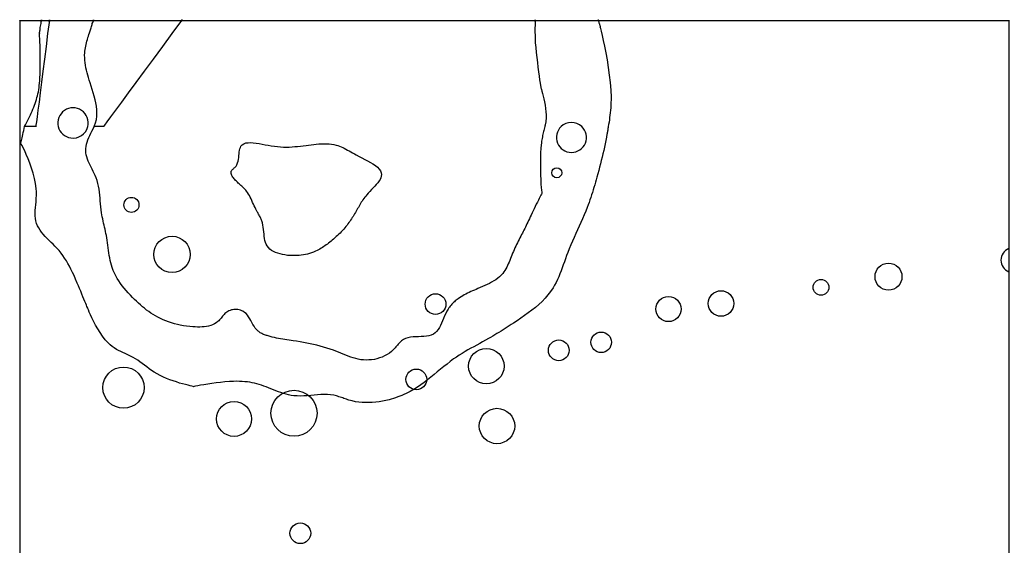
# Model space of a CAD drawing. Extents: x 6.07 to 7.05, y 9.51 to 10.54.
# Drawn here: x 6.066 to 7.049, y 10.014 to 10.538 of the extents above; entities that cross this region are included whole.
import ezdxf

# ---------------------------------------------------------------- set-up
doc = ezdxf.new("R2010")
doc.units = 0
for name, color, linetype in [('LAYER1', 7, 'CONTINUOUS'), ('LAYER10', 1, 'CONTINUOUS'), ('LAYER12', 5, 'CONTINUOUS')]:
    doc.layers.add(name, color=color, linetype=linetype)

msp = doc.modelspace()

# ---------------------------------------------------------------- linework, layer by layer
at = {"layer": 'LAYER1', "color": 7, "linetype": 'CONTINUOUS'}
for points in [[(6.0705, 10.4315), (6.0715, 10.4334), (6.0725, 10.4353), (6.0734, 10.4373), (6.0744, 10.4392), (6.0753, 10.4412), (6.0762, 10.4431), (6.0771, 10.445), (6.078, 10.4469), (6.0788, 10.4489), (6.0796, 10.4508), (6.0803, 10.4527), (6.081, 10.4546), (6.0817, 10.4565), (6.0823, 10.4584), (6.0828, 10.4603), (6.0833, 10.4622), (6.0838, 10.4642), (6.0842, 10.4662), (6.0845, 10.4682), (6.0848, 10.4704), (6.0851, 10.4725), (6.0854, 10.4748), (6.0856, 10.4771), (6.0857, 10.4796), (6.086, 10.4841), (6.0861, 10.4888), (6.0861, 10.4937), (6.0861, 10.4986), (6.086, 10.5033), (6.0859, 10.5078), (6.0858, 10.5121), (6.0856, 10.5158), (6.0855, 10.519), (6.0854, 10.5216), (6.0853, 10.5234), (6.0852, 10.5244), (6.0852, 10.5244), (6.0852, 10.5244), (6.0852, 10.5245), (6.0852, 10.5245), (6.0852, 10.5245), (6.0852, 10.5245), (6.0853, 10.5245), (6.0853, 10.5245), (6.0853, 10.5244), (6.0852, 10.5244), (6.0852, 10.5244), (6.0852, 10.5244), (6.0852, 10.5243), (6.0852, 10.5243), (6.0852, 10.5243), (6.0852, 10.5242), (6.0852, 10.5242), (6.0852, 10.5242), (6.0852, 10.5242), (6.0852, 10.5242), (6.0852, 10.5242), (6.0852, 10.5242), (6.0852, 10.5243), (6.0852, 10.5244), (6.0853, 10.5247), (6.0854, 10.5253), (6.0855, 10.526), (6.0856, 10.5268), (6.0858, 10.5278), (6.086, 10.5289), (6.0861, 10.5301), (6.0863, 10.5314), (6.0866, 10.5327), (6.0868, 10.5341), (6.087, 10.5355), (6.0872, 10.537)], [(6.0951, 10.537), (6.0934, 10.524), (6.0918, 10.5112), (6.0902, 10.4987), (6.0887, 10.4868), (6.0873, 10.4756), (6.0859, 10.4652), (6.0848, 10.4559), (6.0837, 10.4479), (6.0829, 10.4412), (6.0822, 10.4362), (6.0818, 10.4328), (6.0816, 10.4315), (6.0816, 10.4314), (6.0816, 10.4314), (6.0816, 10.4314), (6.0816, 10.4314), (6.0816, 10.4314), (6.0816, 10.4314), (6.0816, 10.4314), (6.0816, 10.4314), (6.0816, 10.4314), (6.0816, 10.4314), (6.0816, 10.4315), (6.0816, 10.4315)], [(6.0872, 10.537), (6.0872, 10.537), (6.0872, 10.537), (6.0872, 10.537), (6.0872, 10.5369), (6.0872, 10.5369), (6.0872, 10.5369), (6.0872, 10.5369), (6.0872, 10.5369), (6.0872, 10.5369), (6.0872, 10.5369), (6.0872, 10.5369), (6.0872, 10.5369), (6.0872, 10.5366), (6.0872, 10.5363), (6.0871, 10.5362), (6.0871, 10.5361), (6.0871, 10.5361), (6.0871, 10.5361), (6.0871, 10.5361), (6.0871, 10.5363), (6.0872, 10.5364), (6.0872, 10.5365), (6.0872, 10.5367), (6.0872, 10.5369)], [(6.0872, 10.5369), (6.0872, 10.5369), (6.0872, 10.5369), (6.0872, 10.5369), (6.0872, 10.5369), (6.0872, 10.5369), (6.0872, 10.5369), (6.0872, 10.5369), (6.0872, 10.5369), (6.0872, 10.537), (6.0872, 10.537), (6.0872, 10.537), (6.0872, 10.537), (6.0873, 10.5373), (6.0874, 10.5375), (6.0874, 10.5377), (6.0874, 10.5378), (6.0874, 10.5378), (6.0874, 10.5378), (6.0874, 10.5377), (6.0874, 10.5376), (6.0874, 10.5375), (6.0873, 10.5373), (6.0873, 10.5371), (6.0872, 10.537)], [(6.0951, 10.537), (6.0951, 10.537), (6.0951, 10.537), (6.0951, 10.537), (6.0951, 10.5369), (6.0951, 10.5369), (6.0951, 10.5369), (6.0951, 10.5369), (6.0951, 10.5369), (6.0951, 10.5369), (6.0951, 10.5369), (6.0951, 10.5369), (6.0951, 10.5369), (6.0951, 10.5366), (6.095, 10.5363), (6.095, 10.5362), (6.095, 10.5361), (6.095, 10.5361), (6.095, 10.5361), (6.095, 10.5361), (6.095, 10.5363), (6.095, 10.5364), (6.095, 10.5365), (6.0951, 10.5367), (6.0951, 10.5369)], [(6.0951, 10.5369), (6.0951, 10.5369), (6.0951, 10.5369), (6.0951, 10.5369), (6.0951, 10.5369), (6.0951, 10.5369), (6.0951, 10.5369), (6.0951, 10.5369), (6.0951, 10.5369), (6.0951, 10.537), (6.0951, 10.537), (6.0951, 10.537), (6.0951, 10.537), (6.0952, 10.5373), (6.0952, 10.5375), (6.0952, 10.5377), (6.0952, 10.5378), (6.0952, 10.5378), (6.0952, 10.5378), (6.0952, 10.5377), (6.0952, 10.5376), (6.0952, 10.5375), (6.0952, 10.5373), (6.0951, 10.5371), (6.0951, 10.537)], [(6.1396, 10.4315), (6.1397, 10.4318), (6.1399, 10.4321), (6.14, 10.4324), (6.1401, 10.4328), (6.1402, 10.4331), (6.1403, 10.4334), (6.1404, 10.4337), (6.1406, 10.4341), (6.1407, 10.4344), (6.1408, 10.4347), (6.1409, 10.435), (6.141, 10.4354), (6.1418, 10.4385), (6.1422, 10.4418), (6.1424, 10.445), (6.1422, 10.4483), (6.1419, 10.4517), (6.1413, 10.455), (6.1406, 10.4583), (6.1397, 10.4617), (6.1388, 10.4651), (6.1377, 10.4684), (6.1367, 10.4718), (6.1356, 10.4751), (6.1348, 10.4776), (6.134, 10.4802), (6.1333, 10.4827), (6.1326, 10.4851), (6.132, 10.4876), (6.1314, 10.4901), (6.131, 10.4926), (6.1306, 10.4951), (6.1303, 10.4975), (6.1302, 10.5), (6.1301, 10.5025), (6.1303, 10.505), (6.1304, 10.5066), (6.1307, 10.5083), (6.1309, 10.51), (6.1313, 10.5116), (6.1316, 10.5133), (6.1321, 10.515), (6.1325, 10.5166), (6.133, 10.5183), (6.1335, 10.52), (6.134, 10.5216), (6.1345, 10.5233), (6.135, 10.5249), (6.1353, 10.5259), (6.1357, 10.5269), (6.136, 10.5279), (6.1363, 10.5289), (6.1366, 10.5299), (6.1369, 10.531), (6.1372, 10.532), (6.1375, 10.533), (6.1378, 10.534), (6.1382, 10.535), (6.1385, 10.536), (6.1388, 10.537)], [(6.1388, 10.537), (6.1388, 10.537), (6.1388, 10.537), (6.1388, 10.537), (6.1388, 10.5369), (6.1388, 10.5369), (6.1388, 10.5369), (6.1388, 10.5369), (6.1388, 10.5369), (6.1388, 10.5369), (6.1388, 10.5369), (6.1388, 10.5369), (6.1388, 10.5369), (6.1387, 10.5366), (6.1386, 10.5364), (6.1386, 10.5362), (6.1385, 10.5361), (6.1385, 10.5361), (6.1385, 10.5361), (6.1386, 10.5362), (6.1386, 10.5363), (6.1386, 10.5364), (6.1387, 10.5366), (6.1387, 10.5367), (6.1388, 10.5369)], [(6.1388, 10.5369), (6.1388, 10.5369), (6.1388, 10.5369), (6.1388, 10.5369), (6.1388, 10.5369), (6.1388, 10.5369), (6.1388, 10.5369), (6.1388, 10.5369), (6.1388, 10.5369), (6.1388, 10.537), (6.1388, 10.537), (6.1388, 10.537), (6.1388, 10.537), (6.1389, 10.5373), (6.139, 10.5375), (6.139, 10.5376), (6.1391, 10.5377), (6.1391, 10.5378), (6.1391, 10.5377), (6.139, 10.5377), (6.139, 10.5376), (6.139, 10.5375), (6.1389, 10.5373), (6.1388, 10.5371), (6.1388, 10.537)], [(6.2265, 10.537), (6.2169, 10.524), (6.2075, 10.5111), (6.1983, 10.4986), (6.1895, 10.4867), (6.1812, 10.4754), (6.1736, 10.4651), (6.1668, 10.4558), (6.1609, 10.4477), (6.156, 10.4411), (6.1523, 10.4361), (6.1499, 10.4328), (6.1489, 10.4315), (6.1489, 10.4314), (6.1489, 10.4314), (6.1489, 10.4314), (6.1489, 10.4314), (6.1489, 10.4314), (6.1489, 10.4314), (6.1489, 10.4314), (6.1489, 10.4314), (6.1489, 10.4314), (6.1489, 10.4314), (6.1489, 10.4315), (6.1489, 10.4315)], [(6.2265, 10.537), (6.2265, 10.537), (6.2265, 10.537), (6.2265, 10.537), (6.2265, 10.5369), (6.2265, 10.5369), (6.2265, 10.5369), (6.2265, 10.5369), (6.2265, 10.5369), (6.2265, 10.5369), (6.2265, 10.5369), (6.2265, 10.5369), (6.2265, 10.5369), (6.2263, 10.5366), (6.2262, 10.5364), (6.2261, 10.5363), (6.226, 10.5362), (6.226, 10.5362), (6.226, 10.5362), (6.2261, 10.5363), (6.2261, 10.5364), (6.2262, 10.5365), (6.2263, 10.5366), (6.2264, 10.5368), (6.2265, 10.5369)], [(6.2265, 10.5369), (6.2265, 10.5369), (6.2265, 10.5369), (6.2265, 10.5369), (6.2265, 10.5369), (6.2265, 10.5369), (6.2265, 10.5369), (6.2265, 10.5369), (6.2265, 10.5369), (6.2265, 10.537), (6.2265, 10.537), (6.2265, 10.537), (6.2265, 10.537), (6.2267, 10.5372), (6.2268, 10.5374), (6.2269, 10.5376), (6.227, 10.5376), (6.227, 10.5377), (6.227, 10.5376), (6.2269, 10.5376), (6.2269, 10.5375), (6.2268, 10.5374), (6.2267, 10.5373), (6.2266, 10.5371), (6.2265, 10.537)], [(6.578, 10.537), (6.578, 10.5353), (6.5779, 10.5336), (6.5779, 10.5319), (6.5778, 10.5302), (6.5778, 10.5285), (6.5778, 10.5267), (6.5778, 10.5249), (6.5779, 10.523), (6.5779, 10.5211), (6.578, 10.5191), (6.5781, 10.517), (6.5782, 10.5149), (6.5786, 10.5102), (6.579, 10.5054), (6.5796, 10.5004), (6.5802, 10.4954), (6.5808, 10.4906), (6.5814, 10.486), (6.582, 10.4817), (6.5825, 10.478), (6.583, 10.4748), (6.5834, 10.4724), (6.5836, 10.4708), (6.5837, 10.4701), (6.5837, 10.4701), (6.5837, 10.4701), (6.5837, 10.4701), (6.5837, 10.4701), (6.5837, 10.4701), (6.5837, 10.4702), (6.5836, 10.4702), (6.5836, 10.4702), (6.5837, 10.4702), (6.5837, 10.4702), (6.5837, 10.4701), (6.5837, 10.4701), (6.5839, 10.4695), (6.5842, 10.4683), (6.5847, 10.4666), (6.5853, 10.4644), (6.586, 10.4619), (6.5866, 10.459), (6.5873, 10.456), (6.5879, 10.4528), (6.5884, 10.4495), (6.5888, 10.4463), (6.589, 10.4432), (6.589, 10.4403), (6.5889, 10.4395), (6.5889, 10.4387), (6.5888, 10.4379), (6.5887, 10.4371), (6.5886, 10.4364), (6.5885, 10.4357), (6.5884, 10.435), (6.5882, 10.4342), (6.5881, 10.4335), (6.5879, 10.4328), (6.5878, 10.4321), (6.5876, 10.4315)], [(6.578, 10.5369), (6.578, 10.5369), (6.578, 10.5369), (6.578, 10.5369), (6.578, 10.5369), (6.578, 10.5369), (6.578, 10.5369), (6.578, 10.5369), (6.578, 10.5369), (6.578, 10.537), (6.578, 10.537), (6.578, 10.537), (6.578, 10.537), (6.578, 10.5373), (6.578, 10.5375), (6.578, 10.5377), (6.578, 10.5378), (6.578, 10.5378), (6.578, 10.5378), (6.578, 10.5377), (6.578, 10.5376), (6.578, 10.5375), (6.578, 10.5373), (6.578, 10.5371), (6.578, 10.537)], [(6.578, 10.537), (6.578, 10.537), (6.578, 10.537), (6.578, 10.537), (6.578, 10.5369), (6.578, 10.5369), (6.578, 10.5369), (6.578, 10.5369), (6.578, 10.5369), (6.578, 10.5369), (6.578, 10.5369), (6.578, 10.5369), (6.578, 10.5369), (6.578, 10.5366), (6.578, 10.5363), (6.578, 10.5362), (6.578, 10.5361), (6.578, 10.5361), (6.578, 10.5361), (6.578, 10.5361), (6.578, 10.5362), (6.578, 10.5364), (6.578, 10.5365), (6.578, 10.5367), (6.578, 10.5369)], [(6.641, 10.5369), (6.641, 10.5369), (6.641, 10.5369), (6.641, 10.5369), (6.641, 10.5369), (6.6409, 10.5369), (6.6409, 10.5369), (6.6409, 10.5369), (6.6409, 10.5369), (6.6409, 10.537), (6.6409, 10.537), (6.6409, 10.537), (6.6409, 10.537), (6.6409, 10.5373), (6.6408, 10.5375), (6.6407, 10.5377), (6.6407, 10.5378), (6.6407, 10.5378), (6.6407, 10.5378), (6.6407, 10.5377), (6.6408, 10.5376), (6.6408, 10.5375), (6.6408, 10.5373), (6.6409, 10.5371), (6.6409, 10.537)], [(6.6409, 10.537), (6.6409, 10.537), (6.6409, 10.537), (6.6409, 10.537), (6.6409, 10.5369), (6.6409, 10.5369), (6.6409, 10.5369), (6.6409, 10.5369), (6.641, 10.5369), (6.641, 10.5369), (6.641, 10.5369), (6.641, 10.5369), (6.641, 10.5369), (6.641, 10.5366), (6.6411, 10.5364), (6.6412, 10.5362), (6.6412, 10.5361), (6.6412, 10.5361), (6.6412, 10.5361), (6.6412, 10.5362), (6.6411, 10.5363), (6.6411, 10.5364), (6.6411, 10.5366), (6.641, 10.5367), (6.641, 10.5369)], [(6.6409, 10.537), (6.6411, 10.5363), (6.6413, 10.5356), (6.6415, 10.5349), (6.6417, 10.5342), (6.6419, 10.5336), (6.6421, 10.533), (6.6422, 10.5324), (6.6424, 10.5319), (6.6425, 10.5315), (6.6426, 10.5311), (6.6427, 10.5307), (6.6428, 10.5305), (6.6428, 10.5304), (6.6428, 10.5303), (6.6428, 10.5302), (6.6428, 10.5302), (6.6428, 10.5302), (6.6428, 10.5302), (6.6428, 10.5303), (6.6428, 10.5303), (6.6428, 10.5304), (6.6428, 10.5304), (6.6428, 10.5305), (6.6428, 10.5305), (6.6427, 10.5305), (6.6427, 10.5306), (6.6427, 10.5306), (6.6427, 10.5306), (6.6427, 10.5306), (6.6427, 10.5306), (6.6427, 10.5306), (6.6427, 10.5306), (6.6427, 10.5306), (6.6427, 10.5306), (6.6427, 10.5305), (6.6428, 10.5305), (6.6431, 10.5291), (6.6437, 10.5263), (6.6446, 10.5223), (6.6457, 10.5173), (6.6469, 10.5114), (6.6482, 10.5049), (6.6495, 10.4978), (6.6507, 10.4904), (6.6517, 10.4828), (6.6526, 10.4753), (6.6532, 10.4679), (6.6535, 10.4609), (6.6535, 10.4581), (6.6534, 10.4554), (6.6533, 10.4528), (6.6532, 10.4502), (6.653, 10.4478), (6.6527, 10.4453), (6.6524, 10.4429), (6.6521, 10.4406), (6.6518, 10.4383), (6.6515, 10.436), (6.6511, 10.4337), (6.6507, 10.4315)], [(6.0845, 10.3307), (6.0833, 10.3329), (6.0824, 10.3351), (6.0816, 10.3376), (6.0812, 10.3401), (6.081, 10.3427), (6.081, 10.3454), (6.0811, 10.3481), (6.0814, 10.3509), (6.0816, 10.3538), (6.0819, 10.3568), (6.0821, 10.3599), (6.0822, 10.3632), (6.0822, 10.3665), (6.082, 10.37), (6.0813, 10.3749), (6.0803, 10.38), (6.0789, 10.3851), (6.0774, 10.3901), (6.0757, 10.395), (6.074, 10.3995), (6.0722, 10.4037), (6.0706, 10.4074), (6.0691, 10.4104), (6.0679, 10.4127), (6.067, 10.4141), (6.0665, 10.4146), (6.0665, 10.4146), (6.0665, 10.4146), (6.0665, 10.4146), (6.0665, 10.4146), (6.0665, 10.4145), (6.0665, 10.4145), (6.0665, 10.4145), (6.0665, 10.4145), (6.0665, 10.4145), (6.0665, 10.4145), (6.0665, 10.4146), (6.0665, 10.4146), (6.0667, 10.415), (6.0668, 10.4156), (6.0671, 10.4165), (6.0673, 10.4176), (6.0676, 10.4189), (6.068, 10.4204), (6.0684, 10.422), (6.0688, 10.4238), (6.0692, 10.4256), (6.0696, 10.4275), (6.0701, 10.4295), (6.0705, 10.4315)], [(6.0816, 10.4315), (6.0804, 10.4315), (6.0791, 10.4315), (6.0779, 10.4315), (6.0767, 10.4315), (6.0756, 10.4315), (6.0746, 10.4315), (6.0736, 10.4315), (6.0727, 10.4315), (6.072, 10.4315), (6.0714, 10.4315), (6.0709, 10.4315), (6.0705, 10.4315), (6.0704, 10.4315), (6.0703, 10.4315), (6.0703, 10.4315), (6.0703, 10.4315), (6.0703, 10.4315), (6.0703, 10.4315), (6.0703, 10.4315), (6.0703, 10.4315), (6.0704, 10.4315), (6.0704, 10.4315), (6.0705, 10.4315), (6.0705, 10.4315)], [(6.0705, 10.4315), (6.0705, 10.4315), (6.0705, 10.4315), (6.0705, 10.4315), (6.0705, 10.4315), (6.0705, 10.4315), (6.0705, 10.4315), (6.0705, 10.4315), (6.0705, 10.4315), (6.0705, 10.4315), (6.0705, 10.4315), (6.0705, 10.4315), (6.0705, 10.4315), (6.0705, 10.4315), (6.0705, 10.4315), (6.0705, 10.4315), (6.0705, 10.4315), (6.0705, 10.4315), (6.0705, 10.4315), (6.0705, 10.4315), (6.0705, 10.4315), (6.0705, 10.4315), (6.0705, 10.4315), (6.0705, 10.4315), (6.0705, 10.4315)], [(6.6507, 10.4315), (6.6506, 10.4306), (6.6504, 10.4297), (6.6503, 10.4289), (6.6502, 10.428), (6.65, 10.4271), (6.6499, 10.4263), (6.6497, 10.4254), (6.6496, 10.4245), (6.6494, 10.4236), (6.6492, 10.4228), (6.6491, 10.4219), (6.6489, 10.421), (6.6483, 10.4177), (6.6476, 10.4143), (6.6469, 10.411), (6.6462, 10.4077), (6.6454, 10.4043), (6.6446, 10.401), (6.6438, 10.3977), (6.643, 10.3944), (6.6421, 10.391), (6.6412, 10.3877), (6.6403, 10.3844), (6.6394, 10.3811), (6.6387, 10.3786), (6.638, 10.3761), (6.6373, 10.3735), (6.6365, 10.371), (6.6357, 10.3685), (6.635, 10.366), (6.6342, 10.3635), (6.6333, 10.361), (6.6325, 10.3585), (6.6316, 10.356), (6.6307, 10.3536), (6.6298, 10.3511), (6.6283, 10.3473), (6.6267, 10.3436), (6.6251, 10.3399), (6.6235, 10.3361), (6.6218, 10.3324), (6.6201, 10.3287), (6.6184, 10.325), (6.6167, 10.3213), (6.6151, 10.3175), (6.6134, 10.3138), (6.6119, 10.31), (6.6104, 10.3061), (6.6093, 10.3031), (6.6082, 10.3001), (6.6071, 10.2971), (6.606, 10.2941), (6.605, 10.2911), (6.6039, 10.2881), (6.6027, 10.2851), (6.6015, 10.2822), (6.6002, 10.2794), (6.5989, 10.2765), (6.5974, 10.2738), (6.5958, 10.2711), (6.5934, 10.2675), (6.5908, 10.2641), (6.5879, 10.2608), (6.5849, 10.2576), (6.5816, 10.2546), (6.5783, 10.2516), (6.5748, 10.2488), (6.5712, 10.2461), (6.5676, 10.2434), (6.5639, 10.2408), (6.5601, 10.2383), (6.5564, 10.2358), (6.5543, 10.2345), (6.5523, 10.2332), (6.5502, 10.2319), (6.5482, 10.2306), (6.5461, 10.2293), (6.5441, 10.228), (6.542, 10.2267), (6.54, 10.2255), (6.5379, 10.2243), (6.5358, 10.223), (6.5338, 10.2218), (6.5317, 10.2206), (6.5288, 10.219), (6.5258, 10.2174), (6.5229, 10.2158), (6.52, 10.2142), (6.517, 10.2125), (6.5141, 10.2109), (6.5112, 10.2093), (6.5083, 10.2076), (6.5054, 10.2058), (6.5026, 10.2041), (6.4998, 10.2022), (6.497, 10.2003), (6.4937, 10.1979), (6.4904, 10.1953), (6.4871, 10.1927), (6.4839, 10.1901), (6.4807, 10.1874), (6.4775, 10.1847), (6.4743, 10.1821), (6.4711, 10.1795), (6.4678, 10.177), (6.4645, 10.1745), (6.461, 10.1722), (6.4575, 10.17), (6.4556, 10.1689), (6.4537, 10.1678), (6.4517, 10.1668), (6.4497, 10.1659), (6.4476, 10.1649), (6.4456, 10.1641), (6.4435, 10.1632), (6.4414, 10.1625), (6.4393, 10.1617), (6.4371, 10.161), (6.435, 10.1604), (6.4328, 10.1598), (6.4295, 10.159), (6.4262, 10.1583), (6.4228, 10.1578), (6.4195, 10.1573), (6.4161, 10.157), (6.4128, 10.1569), (6.4094, 10.1569), (6.4061, 10.157), (6.4027, 10.1573), (6.3994, 10.1578), (6.3962, 10.1585), (6.3929, 10.1594), (6.3917, 10.1597), (6.3904, 10.1602), (6.3892, 10.1606), (6.3879, 10.161), (6.3867, 10.1615), (6.3854, 10.1619), (6.3842, 10.1624), (6.383, 10.1628), (6.3817, 10.1632), (6.3805, 10.1635), (6.3792, 10.1639), (6.378, 10.1642), (6.3747, 10.1647), (6.3715, 10.165), (6.3682, 10.165), (6.3649, 10.1649), (6.3616, 10.1647), (6.3582, 10.1644), (6.3549, 10.1641), (6.3515, 10.1638), (6.3481, 10.1636), (6.3448, 10.1634), (6.3415, 10.1635), (6.3381, 10.1637), (6.3355, 10.1641), (6.3329, 10.1646), (6.3304, 10.1653), (6.3278, 10.166), (6.3253, 10.1668), (6.3228, 10.1677), (6.3203, 10.1686), (6.3178, 10.1696), (6.3154, 10.1706), (6.3129, 10.1715), (6.3105, 10.1725), (6.3082, 10.1733), (6.3059, 10.1741), (6.3036, 10.1749), (6.3014, 10.1755), (6.2991, 10.1761), (6.2968, 10.1766), (6.2944, 10.1771), (6.292, 10.1774), (6.2894, 10.1777), (6.2868, 10.1779), (6.2841, 10.178), (6.2812, 10.1781), (6.2782, 10.178), (6.2741, 10.1778), (6.2697, 10.1775), (6.2653, 10.177), (6.2608, 10.1765), (6.2566, 10.1759), (6.2525, 10.1753), (6.2488, 10.1747), (6.2455, 10.1741), (6.2427, 10.1736), (6.2405, 10.1731), (6.2391, 10.1728), (6.2385, 10.1726), (6.2385, 10.1726), (6.2385, 10.1726), (6.2385, 10.1726), (6.2385, 10.1726), (6.2385, 10.1725), (6.2385, 10.1725), (6.2385, 10.1725), (6.2385, 10.1726), (6.2385, 10.1726), (6.2385, 10.1726), (6.2385, 10.1726), (6.2385, 10.1726), (6.2379, 10.1728), (6.2368, 10.1731), (6.2351, 10.1735), (6.233, 10.1741), (6.2305, 10.1748), (6.2276, 10.1755), (6.2246, 10.1764), (6.2214, 10.1774), (6.2181, 10.1785), (6.2148, 10.1797), (6.2116, 10.1809), (6.2085, 10.1822), (6.2052, 10.1838), (6.2022, 10.1854), (6.1994, 10.1871), (6.1967, 10.1889), (6.1943, 10.1906), (6.1919, 10.1924), (6.1896, 10.1941), (6.1874, 10.1958), (6.1852, 10.1974), (6.183, 10.199), (6.1807, 10.2004), (6.1784, 10.2018), (6.1765, 10.2028), (6.1745, 10.2038), (6.1724, 10.2047), (6.1703, 10.2056), (6.1682, 10.2066), (6.166, 10.2076), (6.1639, 10.2087), (6.1617, 10.2099), (6.1596, 10.2113), (6.1575, 10.2128), (6.1554, 10.2145), (6.1534, 10.2164), (6.1506, 10.2195), (6.148, 10.2229), (6.1455, 10.2265), (6.1432, 10.2303), (6.141, 10.2341), (6.1391, 10.2378), (6.1374, 10.2412), (6.1359, 10.2443), (6.1348, 10.247), (6.1339, 10.2491), (6.1333, 10.2505), (6.1331, 10.2511), (6.1331, 10.2511), (6.1331, 10.2511), (6.1331, 10.2511), (6.1331, 10.2511), (6.1331, 10.2511), (6.1331, 10.251), (6.1331, 10.251), (6.1331, 10.251), (6.1331, 10.251), (6.1331, 10.251), (6.1331, 10.251), (6.1331, 10.2511), (6.1329, 10.2515), (6.1325, 10.2525), (6.1319, 10.2538), (6.1313, 10.2555), (6.1304, 10.2576), (6.1295, 10.2598), (6.1285, 10.2623), (6.1274, 10.2649), (6.1263, 10.2677), (6.1251, 10.2704), (6.124, 10.2732), (6.1228, 10.2759), (6.1212, 10.2797), (6.1196, 10.2832), (6.1181, 10.2865), (6.1166, 10.2897), (6.1151, 10.2926), (6.1135, 10.2954), (6.112, 10.2981), (6.1103, 10.3007), (6.1086, 10.3032), (6.1067, 10.3056), (6.1047, 10.3081), (6.1025, 10.3105), (6.1007, 10.3124), (6.0988, 10.3144), (6.0968, 10.3163), (6.0949, 10.3183), (6.0929, 10.3203), (6.091, 10.3223), (6.0891, 10.3244), (6.0874, 10.3265), (6.0859, 10.3286), (6.0845, 10.3307)], [(6.1597, 10.2857), (6.1585, 10.2884), (6.1575, 10.2912), (6.1568, 10.2936), (6.1561, 10.296), (6.1556, 10.2984), (6.1551, 10.3009), (6.1547, 10.3034), (6.1543, 10.3059), (6.154, 10.3084), (6.1537, 10.3109), (6.1533, 10.3134), (6.153, 10.316), (6.1526, 10.3185), (6.1522, 10.321), (6.1518, 10.3231), (6.1514, 10.3252), (6.1509, 10.3272), (6.1505, 10.3293), (6.15, 10.3314), (6.1495, 10.3334), (6.149, 10.3355), (6.1485, 10.3375), (6.1481, 10.3396), (6.1477, 10.3417), (6.1473, 10.3437), (6.147, 10.3458), (6.1466, 10.3487), (6.1462, 10.3516), (6.146, 10.3546), (6.1457, 10.3575), (6.1455, 10.3604), (6.1452, 10.3634), (6.1449, 10.3663), (6.1445, 10.3692), (6.144, 10.3721), (6.1434, 10.375), (6.1426, 10.3778), (6.1416, 10.3806), (6.1407, 10.3827), (6.1398, 10.3848), (6.1387, 10.3869), (6.1377, 10.389), (6.1366, 10.391), (6.1356, 10.3931), (6.1346, 10.3951), (6.1337, 10.3972), (6.1329, 10.3992), (6.1322, 10.4013), (6.1317, 10.4033), (6.1314, 10.4054), (6.1312, 10.4075), (6.1313, 10.4096), (6.1316, 10.4118), (6.1321, 10.414), (6.1327, 10.4161), (6.1334, 10.4183), (6.1343, 10.4205), (6.1352, 10.4227), (6.1363, 10.4249), (6.1374, 10.4271), (6.1385, 10.4293), (6.1396, 10.4315)], [(6.1489, 10.4315), (6.1479, 10.4315), (6.1468, 10.4315), (6.1458, 10.4315), (6.1449, 10.4315), (6.144, 10.4315), (6.1431, 10.4315), (6.1423, 10.4315), (6.1416, 10.4315), (6.1409, 10.4315), (6.1404, 10.4315), (6.1399, 10.4315), (6.1396, 10.4315), (6.1395, 10.4315), (6.1394, 10.4315), (6.1394, 10.4315), (6.1393, 10.4315), (6.1393, 10.4315), (6.1393, 10.4315), (6.1394, 10.4315), (6.1394, 10.4315), (6.1394, 10.4315), (6.1395, 10.4315), (6.1396, 10.4315), (6.1396, 10.4315)], [(6.1396, 10.4315), (6.1396, 10.4315), (6.1396, 10.4315), (6.1396, 10.4315), (6.1396, 10.4315), (6.1396, 10.4315), (6.1396, 10.4315), (6.1396, 10.4315), (6.1396, 10.4315), (6.1396, 10.4315), (6.1396, 10.4315), (6.1396, 10.4315), (6.1396, 10.4315), (6.1396, 10.4315), (6.1396, 10.4315), (6.1396, 10.4315), (6.1396, 10.4315), (6.1396, 10.4315), (6.1396, 10.4315), (6.1396, 10.4315), (6.1396, 10.4315), (6.1396, 10.4315), (6.1396, 10.4315), (6.1396, 10.4315), (6.1396, 10.4315)], [(6.5876, 10.4315), (6.5873, 10.4302), (6.587, 10.429), (6.5867, 10.4277), (6.5864, 10.4265), (6.5861, 10.4252), (6.5858, 10.4239), (6.5855, 10.4226), (6.5852, 10.4212), (6.585, 10.4198), (6.5847, 10.4184), (6.5845, 10.4169), (6.5843, 10.4154), (6.5838, 10.4104), (6.5834, 10.4052), (6.5833, 10.3997), (6.5832, 10.3942), (6.5832, 10.3887), (6.5834, 10.3835), (6.5836, 10.3787), (6.5838, 10.3744), (6.5841, 10.3708), (6.5844, 10.3681), (6.5846, 10.3663), (6.5848, 10.3656), (6.5848, 10.3656), (6.5849, 10.3656), (6.5849, 10.3656), (6.5849, 10.3656), (6.5849, 10.3656), (6.5849, 10.3656), (6.5849, 10.3656), (6.5849, 10.3656), (6.5849, 10.3656), (6.5849, 10.3656), (6.5849, 10.3656), (6.5848, 10.3656), (6.5846, 10.3651), (6.5842, 10.3643), (6.5836, 10.3632), (6.5829, 10.3618), (6.5821, 10.3601), (6.5812, 10.3583), (6.5802, 10.3563), (6.5792, 10.3542), (6.5782, 10.352), (6.5771, 10.3498), (6.5761, 10.3477), (6.5751, 10.3456), (6.5741, 10.3435), (6.5732, 10.3416), (6.5724, 10.3398), (6.5715, 10.3381), (6.5707, 10.3364), (6.5699, 10.3348), (6.5692, 10.3332), (6.5684, 10.3316), (6.5677, 10.3301), (6.5669, 10.3286), (6.5661, 10.3271), (6.5654, 10.3255), (6.5646, 10.324), (6.5637, 10.3224), (6.5629, 10.3208), (6.5621, 10.3192), (6.5613, 10.3175), (6.5604, 10.3159), (6.5596, 10.3142), (6.5588, 10.3125), (6.5579, 10.3108), (6.5571, 10.309), (6.5564, 10.3073), (6.5556, 10.3055), (6.5549, 10.3037), (6.5542, 10.302), (6.5535, 10.3002), (6.5528, 10.2984), (6.5521, 10.2967), (6.5513, 10.2949), (6.5506, 10.2932), (6.5498, 10.2916), (6.5489, 10.29), (6.548, 10.2884), (6.547, 10.2869), (6.5459, 10.2855), (6.5443, 10.2838), (6.5427, 10.2821), (6.5408, 10.2806), (6.5389, 10.2792), (6.5369, 10.2779), (6.5348, 10.2766), (6.5326, 10.2755), (6.5304, 10.2744), (6.5281, 10.2733), (6.5258, 10.2723), (6.5235, 10.2713), (6.5212, 10.2703), (6.5194, 10.2695), (6.5177, 10.2688), (6.5159, 10.268), (6.5142, 10.2673), (6.5125, 10.2665), (6.5109, 10.2657), (6.5092, 10.2648), (6.5076, 10.264), (6.506, 10.2631), (6.5044, 10.2621), (6.5029, 10.2612), (6.5014, 10.2601), (6.5004, 10.2594), (6.4995, 10.2587), (6.4986, 10.258), (6.4977, 10.2572), (6.4968, 10.2564), (6.496, 10.2556), (6.4952, 10.2548), (6.4944, 10.2539), (6.4936, 10.253), (6.4929, 10.252), (6.4922, 10.2511), (6.4915, 10.25), (6.4902, 10.2478), (6.4891, 10.2455), (6.488, 10.2431), (6.487, 10.2407), (6.486, 10.2383), (6.4849, 10.2359), (6.4839, 10.2337), (6.4828, 10.2315), (6.4815, 10.2295), (6.4801, 10.2278), (6.4786, 10.2262), (6.4769, 10.225), (6.4748, 10.224), (6.4725, 10.2234), (6.4701, 10.223), (6.4675, 10.2227), (6.4648, 10.2226), (6.4621, 10.2225), (6.4594, 10.2224), (6.4567, 10.2223), (6.4541, 10.222), (6.4516, 10.2215), (6.4492, 10.2208), (6.447, 10.2197), (6.4461, 10.2191), (6.4452, 10.2184), (6.4444, 10.2176), (6.4435, 10.2168), (6.4427, 10.216), (6.442, 10.2151), (6.4412, 10.2142), (6.4404, 10.2133), (6.4396, 10.2123), (6.4388, 10.2114), (6.438, 10.2105), (6.4372, 10.2096), (6.4352, 10.2078), (6.4331, 10.2061), (6.4308, 10.2047), (6.4284, 10.2034), (6.426, 10.2022), (6.4234, 10.2013), (6.4208, 10.2005), (6.4182, 10.1999), (6.4155, 10.1995), (6.4128, 10.1993), (6.4101, 10.1992), (6.4074, 10.1993), (6.4048, 10.1996), (6.4022, 10.2001), (6.3997, 10.2007), (6.3972, 10.2014), (6.3947, 10.2022), (6.3922, 10.203), (6.3897, 10.204), (6.3873, 10.205), (6.3848, 10.206), (6.3824, 10.207), (6.3799, 10.208), (6.3775, 10.209), (6.3742, 10.2101), (6.371, 10.2112), (6.3677, 10.2122), (6.3644, 10.2132), (6.3611, 10.214), (6.3577, 10.2148), (6.3544, 10.2155), (6.351, 10.2162), (6.3476, 10.2168), (6.3443, 10.2174), (6.3409, 10.218), (6.3375, 10.2185), (6.3354, 10.2188), (6.3334, 10.2191), (6.3313, 10.2194), (6.3292, 10.2197), (6.3271, 10.22), (6.325, 10.2204), (6.323, 10.2207), (6.3209, 10.2211), (6.3188, 10.2216), (6.3167, 10.222), (6.3147, 10.2226), (6.3126, 10.2232), (6.3117, 10.2235), (6.3108, 10.2237), (6.3099, 10.2241), (6.309, 10.2244), (6.3081, 10.2247), (6.3073, 10.2251), (6.3064, 10.2255), (6.3056, 10.226), (6.3048, 10.2264), (6.304, 10.2269), (6.3033, 10.2275), (6.3026, 10.2281), (6.3011, 10.2295), (6.2998, 10.2311), (6.2986, 10.2329), (6.2975, 10.2347), (6.2965, 10.2366), (6.2954, 10.2385), (6.2943, 10.2403), (6.2932, 10.2421), (6.292, 10.2438), (6.2906, 10.2454), (6.2891, 10.2467), (6.2874, 10.2478), (6.2863, 10.2483), (6.2851, 10.2488), (6.2839, 10.2491), (6.2826, 10.2494), (6.2813, 10.2495), (6.28, 10.2495), (6.2786, 10.2495), (6.2773, 10.2493), (6.276, 10.2491), (6.2748, 10.2487), (6.2736, 10.2482), (6.2725, 10.2476), (6.2715, 10.247), (6.2706, 10.2463), (6.2697, 10.2455), (6.2689, 10.2446), (6.2681, 10.2438), (6.2673, 10.2428), (6.2666, 10.2419), (6.2658, 10.241), (6.2651, 10.2401), (6.2643, 10.2392), (6.2635, 10.2384), (6.2626, 10.2376), (6.261, 10.2363), (6.2593, 10.2352), (6.2574, 10.2343), (6.2555, 10.2336), (6.2534, 10.2331), (6.2513, 10.2326), (6.2491, 10.2323), (6.2469, 10.2322), (6.2446, 10.2321), (6.2424, 10.2321), (6.2401, 10.2322), (6.2378, 10.2323), (6.2346, 10.2326), (6.2315, 10.233), (6.2284, 10.2334), (6.2253, 10.234), (6.2224, 10.2346), (6.2194, 10.2353), (6.2165, 10.2362), (6.2137, 10.2371), (6.2109, 10.2381), (6.2082, 10.2393), (6.2055, 10.2405), (6.2029, 10.2419), (6.2006, 10.2432), (6.1983, 10.2445), (6.1961, 10.2459), (6.194, 10.2475), (6.1918, 10.249), (6.1897, 10.2507), (6.1877, 10.2523), (6.1856, 10.2541), (6.1836, 10.2559), (6.1816, 10.2577), (6.1797, 10.2596), (6.1778, 10.2615), (6.1756, 10.2637), (6.1735, 10.266), (6.1715, 10.2683), (6.1695, 10.2706), (6.1676, 10.273), (6.1658, 10.2755), (6.1641, 10.2779), (6.1625, 10.2805), (6.1611, 10.2831), (6.1597, 10.2857)]]:
    msp.add_lwpolyline(points, dxfattribs=at)
for centre, radius in [((6.5995, 10.3856), 0.005), ((6.1767, 10.3536), 0.0075), ((6.2171, 10.3043), 0.0181), ((6.9293, 10.2822), 0.0134), ((6.8622, 10.2716), 0.0079), ((6.479, 10.2549), 0.0103), ((6.7106, 10.25), 0.0125), ((6.7628, 10.2555), 0.0127), ((6.6437, 10.2169), 0.0102), ((6.5295, 10.1932), 0.0176), ((6.6015, 10.2089), 0.0103), ((6.1688, 10.1718), 0.0205), ((6.4599, 10.18), 0.0103), ((6.3383, 10.1463), 0.0229), ((6.2787, 10.1407), 0.0174), ((6.5401, 10.1336), 0.0176), ((6.3446, 10.0269), 0.0103)]:
    msp.add_circle(centre, radius, dxfattribs=at)
for centre, radius, start, end in [((6.1186, 10.4351), 0.0151, -13.9868, -166.0132), ((6.1186, 10.4351), 0.0151, -166.0132, -98.826), ((6.1186, 10.4351), 0.0151, -98.8265, -13.9872), ((6.6141, 10.4207), 0.0149, 133.6881, 46.3106), ((6.6141, 10.4207), 0.0149, 90.6185, 133.6867), ((6.6141, 10.4207), 0.0149, 46.3106, 90.6184), ((7.0535, 10.2986), 0.0124, 111.2127, -111.205)]:
    msp.add_arc(centre, radius, start, end, dxfattribs=at)
at = {"layer": 'LAYER10', "color": 1, "linetype": 'CONTINUOUS'}
msp.add_lwpolyline([(6.2809, 10.3921), (6.2816, 10.3936), (6.2822, 10.3953), (6.2827, 10.397), (6.283, 10.3989), (6.2833, 10.4007), (6.2835, 10.4026), (6.2837, 10.4044), (6.2839, 10.4062), (6.2841, 10.4079), (6.2845, 10.4094), (6.285, 10.4108), (6.2856, 10.4121), (6.2869, 10.4135), (6.2885, 10.4145), (6.2905, 10.4152), (6.2927, 10.4155), (6.2952, 10.4156), (6.2978, 10.4154), (6.3006, 10.4151), (6.3036, 10.4146), (6.3066, 10.4141), (6.3096, 10.4135), (6.3126, 10.4129), (6.3155, 10.4124), (6.3188, 10.4119), (6.3219, 10.4116), (6.325, 10.4113), (6.3279, 10.4112), (6.3308, 10.4112), (6.3336, 10.4112), (6.3364, 10.4114), (6.3392, 10.4116), (6.3419, 10.4118), (6.3447, 10.4121), (6.3475, 10.4124), (6.3503, 10.4128), (6.3528, 10.4131), (6.3553, 10.4134), (6.3579, 10.4137), (6.3604, 10.414), (6.363, 10.4142), (6.3655, 10.4143), (6.3681, 10.4144), (6.3706, 10.4144), (6.3731, 10.4142), (6.3755, 10.414), (6.3779, 10.4136), (6.3802, 10.4131), (6.3819, 10.4126), (6.3835, 10.4121), (6.3851, 10.4114), (6.3867, 10.4107), (6.3883, 10.4099), (6.3899, 10.4091), (6.3915, 10.4082), (6.3932, 10.4073), (6.3949, 10.4064), (6.3966, 10.4054), (6.3984, 10.4044), (6.4002, 10.4034), (6.403, 10.4019), (6.4058, 10.4004), (6.4087, 10.3989), (6.4115, 10.3974), (6.4143, 10.3959), (6.4168, 10.3943), (6.4192, 10.3927), (6.4212, 10.391), (6.4229, 10.3893), (6.4242, 10.3875), (6.425, 10.3856), (6.4253, 10.3837), (6.4251, 10.3822), (6.4246, 10.3806), (6.4238, 10.379), (6.4228, 10.3774), (6.4215, 10.3757), (6.4201, 10.374), (6.4186, 10.3723), (6.417, 10.3706), (6.4154, 10.3689), (6.4137, 10.3671), (6.4121, 10.3654), (6.4106, 10.3637), (6.4096, 10.3624), (6.4086, 10.3612), (6.4077, 10.3599), (6.4068, 10.3587), (6.406, 10.3574), (6.4052, 10.3562), (6.4045, 10.3549), (6.4037, 10.3537), (6.403, 10.3524), (6.4023, 10.3511), (6.4015, 10.3499), (6.4008, 10.3486), (6.4001, 10.3473), (6.3993, 10.3461), (6.3986, 10.3448), (6.3978, 10.3435), (6.397, 10.3422), (6.3962, 10.341), (6.3954, 10.3397), (6.3945, 10.3385), (6.3937, 10.3372), (6.3928, 10.336), (6.3919, 10.3348), (6.391, 10.3336), (6.3899, 10.3322), (6.3888, 10.3308), (6.3877, 10.3295), (6.3865, 10.3282), (6.3853, 10.3269), (6.3841, 10.3256), (6.3828, 10.3244), (6.3815, 10.3232), (6.3802, 10.322), (6.3789, 10.3208), (6.3776, 10.3196), (6.3763, 10.3185), (6.3751, 10.3175), (6.3739, 10.3166), (6.3727, 10.3156), (6.3715, 10.3147), (6.3703, 10.3138), (6.3691, 10.3129), (6.3678, 10.3121), (6.3666, 10.3113), (6.3653, 10.3105), (6.364, 10.3097), (6.3627, 10.309), (6.3614, 10.3084), (6.3596, 10.3075), (6.3576, 10.3067), (6.3557, 10.3059), (6.3537, 10.3053), (6.3517, 10.3047), (6.3497, 10.3042), (6.3476, 10.3038), (6.3455, 10.3035), (6.3433, 10.3033), (6.3411, 10.3031), (6.3389, 10.3031), (6.3366, 10.3031), (6.3341, 10.3032), (6.3317, 10.3034), (6.3292, 10.3038), (6.3268, 10.3042), (6.3244, 10.3048), (6.3221, 10.3055), (6.3199, 10.3063), (6.3179, 10.3073), (6.316, 10.3084), (6.3143, 10.3097), (6.3128, 10.3112), (6.3116, 10.3128), (6.3107, 10.3145), (6.31, 10.3163), (6.3094, 10.3183), (6.309, 10.3203), (6.3087, 10.3225), (6.3085, 10.3246), (6.3083, 10.3268), (6.308, 10.3291), (6.3078, 10.3313), (6.3074, 10.3334), (6.307, 10.3356), (6.3064, 10.3376), (6.306, 10.3385), (6.3057, 10.3393), (6.3053, 10.3402), (6.3049, 10.341), (6.3045, 10.3418), (6.304, 10.3426), (6.3036, 10.3434), (6.3031, 10.3443), (6.3026, 10.3451), (6.3022, 10.3459), (6.3017, 10.3467), (6.3013, 10.3475), (6.3004, 10.3492), (6.2996, 10.3509), (6.2988, 10.3527), (6.298, 10.3544), (6.2972, 10.3561), (6.2965, 10.3579), (6.2957, 10.3596), (6.2948, 10.3612), (6.294, 10.3629), (6.2931, 10.3644), (6.2921, 10.3659), (6.2911, 10.3673), (6.2904, 10.3682), (6.2897, 10.369), (6.2889, 10.3698), (6.2881, 10.3705), (6.2873, 10.3713), (6.2865, 10.3721), (6.2856, 10.3729), (6.2847, 10.3737), (6.2838, 10.3745), (6.2829, 10.3753), (6.282, 10.3762), (6.281, 10.3772), (6.2803, 10.3779), (6.2795, 10.3788), (6.2788, 10.3796), (6.2781, 10.3804), (6.2775, 10.3813), (6.2769, 10.3822), (6.2765, 10.383), (6.2761, 10.3839), (6.2758, 10.3847), (6.2757, 10.3855), (6.2757, 10.3863), (6.2759, 10.3871), (6.2761, 10.3875), (6.2764, 10.388), (6.2767, 10.3884), (6.2771, 10.3888), (6.2775, 10.3892), (6.278, 10.3896), (6.2785, 10.39), (6.2789, 10.3904), (6.2794, 10.3909), (6.2799, 10.3913), (6.2804, 10.3917), (6.2809, 10.3921)], dxfattribs=at)
at = {"layer": 'LAYER12', "color": 5, "linetype": 'CONTINUOUS'}
for points in [[(6.0657, 10.537), (6.0657, 10.5369)], [(6.0657, 10.5369), (6.0657, 10.537)], [(6.0657, 10.537), (6.0657, 10.5369)], [(6.0657, 10.537), (6.0657, 10.537)], [(6.0657, 10.537), (7.049, 10.537)], [(6.0657, 10.5369), (6.0657, 10.4315)], [(7.0493, 10.4315), (7.0493, 10.537)], [(7.0493, 10.537), (7.0493, 10.5369)], [(7.0493, 10.5369), (7.0493, 10.537)], [(6.0657, 10.4315), (6.0657, 9.514)], [(7.0493, 9.514), (7.0493, 10.4315)]]:
    msp.add_lwpolyline(points, dxfattribs=at)

doc.saveas('drawing.dxf')
